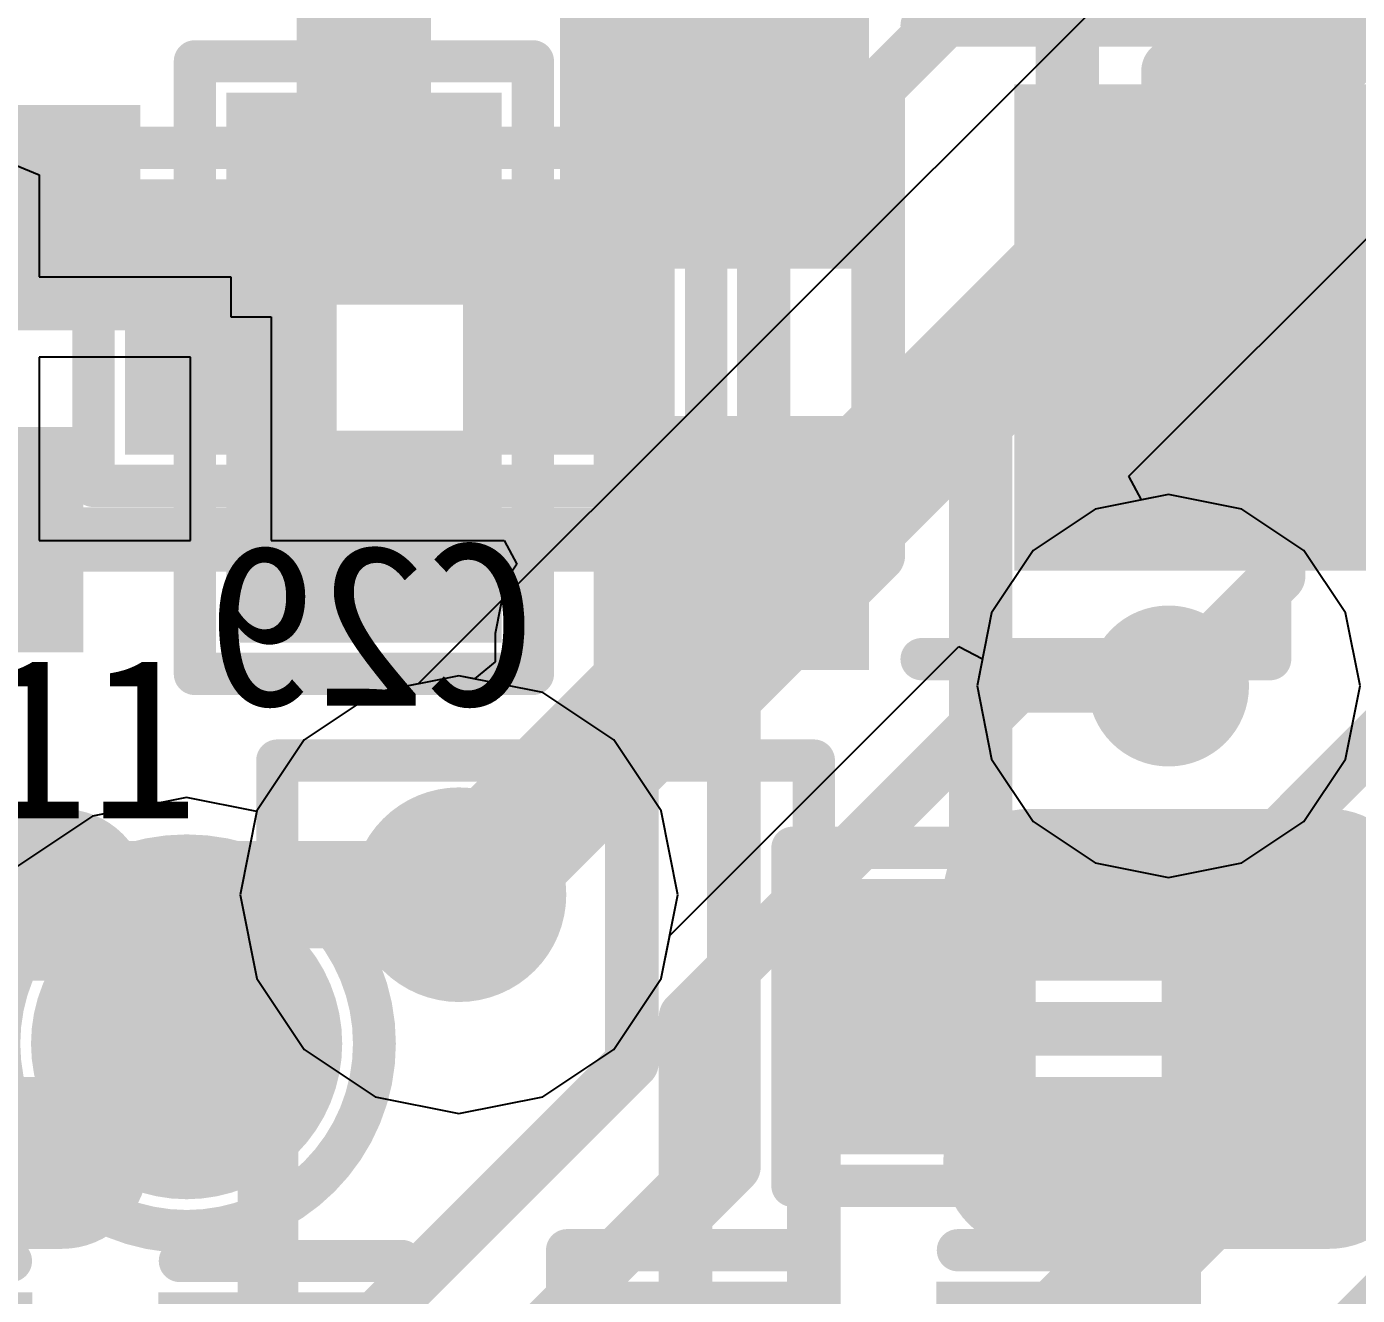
# Model space of a CAD drawing. Header units: millimetres. Extents: x 192 to 285.3, y 128.7 to 184.7.
# Drawn here: x 205.37 to 211.67, y 158.81 to 164.82 of the extents above; entities that cross this region are included whole.
import ezdxf

# ---------------------------------------------------------------- set-up
doc = ezdxf.new("R2010")
doc.units = ezdxf.units.MM
for name, color, linetype in [('BottomLayer', 5, 'Continuous'), ('BottomOverlay', 54, 'Continuous'), ('BottomPaste', 16, 'Continuous'), ('BottomSolder', 6, 'Continuous'), ('ConnectLayer', 7, 'Continuous'), ('MidLayer1', 16, 'Continuous'), ('MidLayer2', 76, 'Continuous'), ('MultiLayer', 9, 'Continuous'), ('TopLayer', 1, 'Continuous'), ('TopOverlay', 2, 'Continuous'), ('TopPaste', 8, 'Continuous'), ('TopSolder', 216, 'Continuous'), ('ViaHoleLayer', 16, 'Continuous')]:
    doc.layers.add(name, color=color, linetype=linetype)

# ---------------------------------------------------------------- blocks, each defined once
blk = doc.blocks.new('0603_B_24')
at = {"layer": 'BottomLayer'}
for points in [[(-1.2, -0.55), (-0.4, -0.55), (-1.2, 0.55), (-0.4, 0.55)], [(0.4, -0.55), (1.2, -0.55), (0.4, 0.55), (1.2, 0.55)]]:
    blk.add_solid(points, dxfattribs=at)
at = {"layer": 'BottomOverlay', "const_width": 0.2}
for points in [[(-1.45, 0.8), (-0.4, 0.8)], [(-1.45, -0.8), (-1.45, 0.8)], [(0.4, 0.8), (1.45, 0.8)], [(1.45, -0.8), (1.45, 0.8)], [(-1.45, -0.8), (-0.4, -0.8)], [(0.4, -0.8), (1.45, -0.8)]]:
    blk.add_lwpolyline(points, dxfattribs=at)
at = {"layer": 'BottomOverlay', "const_width": 0.1}
for points in [[(-1.5, 0.8, 1), (-1.4, 0.8, 1)], [(-1.5, 0.8, 1), (-1.4, 0.8, 1)], [(-0.45, 0.8, 1), (-0.35, 0.8, 1)], [(0.35, 0.8, 1), (0.45, 0.8, 1)], [(1.4, 0.8, 1), (1.5, 0.8, 1)], [(1.4, 0.8, 1), (1.5, 0.8, 1)], [(-1.5, -0.8, 1), (-1.4, -0.8, 1)], [(-1.5, -0.8, 1), (-1.4, -0.8, 1)], [(-0.45, -0.8, 1), (-0.35, -0.8, 1)], [(0.35, -0.8, 1), (0.45, -0.8, 1)], [(1.4, -0.8, 1), (1.5, -0.8, 1)], [(1.4, -0.8, 1), (1.5, -0.8, 1)]]:
    blk.add_lwpolyline(points, format="xyb", close=True, dxfattribs=at)
at = {"layer": 'BottomPaste'}
for points in [[(-1.2, -0.55), (-0.4, -0.55), (-1.2, 0.55), (-0.4, 0.55)], [(0.4, -0.55), (1.2, -0.55), (0.4, 0.55), (1.2, 0.55)]]:
    blk.add_solid(points, dxfattribs=at)
at = {"layer": 'BottomSolder'}
for points in [[(-1.3016, -0.6516), (-0.2984, -0.6516), (-1.3016, 0.6516), (-0.2984, 0.6516)], [(0.2984, -0.6516), (1.3016, -0.6516), (0.2984, 0.6516), (1.3016, 0.6516)]]:
    blk.add_solid(points, dxfattribs=at)
blk = doc.blocks.new('0603_B_26')
at = {"layer": 'BottomLayer'}
for points in [[(-1.2, -0.55), (-0.4, -0.55), (-1.2, 0.55), (-0.4, 0.55)], [(0.4, -0.55), (1.2, -0.55), (0.4, 0.55), (1.2, 0.55)]]:
    blk.add_solid(points, dxfattribs=at)
at = {"layer": 'BottomOverlay', "const_width": 0.2}
for points in [[(-0.4, 0.8), (-1.45, 0.8)], [(-1.45, 0.8), (-1.45, -0.8)], [(1.45, 0.8), (0.4, 0.8)], [(1.45, 0.8), (1.45, -0.8)], [(-0.4, -0.8), (-1.45, -0.8)], [(1.45, -0.8), (0.4, -0.8)]]:
    blk.add_lwpolyline(points, dxfattribs=at)
at = {"layer": 'BottomOverlay', "const_width": 0.1}
for points in [[(-1.5, 0.8, 1), (-1.4, 0.8, 1)], [(-1.5, 0.8, 1), (-1.4, 0.8, 1)], [(-0.45, 0.8, 1), (-0.35, 0.8, 1)], [(0.35, 0.8, 1), (0.45, 0.8, 1)], [(1.4, 0.8, 1), (1.5, 0.8, 1)], [(1.4, 0.8, 1), (1.5, 0.8, 1)], [(-1.5, -0.8, 1), (-1.4, -0.8, 1)], [(-1.5, -0.8, 1), (-1.4, -0.8, 1)], [(-0.45, -0.8, 1), (-0.35, -0.8, 1)], [(0.35, -0.8, 1), (0.45, -0.8, 1)], [(1.4, -0.8, 1), (1.5, -0.8, 1)], [(1.4, -0.8, 1), (1.5, -0.8, 1)]]:
    blk.add_lwpolyline(points, format="xyb", close=True, dxfattribs=at)
at = {"layer": 'BottomPaste'}
for points in [[(-1.2, -0.55), (-0.4, -0.55), (-1.2, 0.55), (-0.4, 0.55)], [(0.4, -0.55), (1.2, -0.55), (0.4, 0.55), (1.2, 0.55)]]:
    blk.add_solid(points, dxfattribs=at)
at = {"layer": 'BottomSolder'}
for points in [[(-1.3016, -0.6516), (-0.2984, -0.6516), (-1.3016, 0.6516), (-0.2984, 0.6516)], [(0.2984, -0.6516), (1.3016, -0.6516), (0.2984, 0.6516), (1.3016, 0.6516)]]:
    blk.add_solid(points, dxfattribs=at)
blk = doc.blocks.new('0603_48')
at = {"layer": 'TopLayer'}
for points in [[(-1.2, -0.55), (-0.4, -0.55), (-1.2, 0.55), (-0.4, 0.55)], [(0.4, -0.55), (1.2, -0.55), (0.4, 0.55), (1.2, 0.55)]]:
    blk.add_solid(points, dxfattribs=at)
at = {"layer": 'TopOverlay', "const_width": 0.2}
for points in [[(-1.45, 0.8), (-1.45, -0.8)], [(-1.45, 0.8), (-0.4, 0.8)], [(0.4, 0.8), (1.45, 0.8)], [(1.45, 0.8), (1.45, -0.8)], [(-1.45, -0.8), (-0.4, -0.8)], [(0.4, -0.8), (1.45, -0.8)]]:
    blk.add_lwpolyline(points, dxfattribs=at)
at = {"layer": 'TopOverlay', "const_width": 0.1}
for points in [[(-1.5, 0.8, 1), (-1.4, 0.8, 1)], [(-1.5, 0.8, 1), (-1.4, 0.8, 1)], [(-0.45, 0.8, 1), (-0.35, 0.8, 1)], [(0.35, 0.8, 1), (0.45, 0.8, 1)], [(1.4, 0.8, 1), (1.5, 0.8, 1)], [(1.4, 0.8, 1), (1.5, 0.8, 1)], [(-1.5, -0.8, 1), (-1.4, -0.8, 1)], [(-1.5, -0.8, 1), (-1.4, -0.8, 1)], [(-0.45, -0.8, 1), (-0.35, -0.8, 1)], [(0.35, -0.8, 1), (0.45, -0.8, 1)], [(1.4, -0.8, 1), (1.5, -0.8, 1)], [(1.4, -0.8, 1), (1.5, -0.8, 1)]]:
    blk.add_lwpolyline(points, format="xyb", close=True, dxfattribs=at)
at = {"layer": 'TopPaste'}
for points in [[(-1.2, -0.55), (-0.4, -0.55), (-1.2, 0.55), (-0.4, 0.55)], [(0.4, -0.55), (1.2, -0.55), (0.4, 0.55), (1.2, 0.55)]]:
    blk.add_solid(points, dxfattribs=at)
at = {"layer": 'TopSolder'}
for points in [[(-1.3016, -0.6516), (-0.2984, -0.6516), (-1.3016, 0.6516), (-0.2984, 0.6516)], [(0.2984, -0.6516), (1.3016, -0.6516), (0.2984, 0.6516), (1.3016, 0.6516)]]:
    blk.add_solid(points, dxfattribs=at)
blk = doc.blocks.new('SOT_89_3L_56')
at = {"layer": 'TopLayer', "const_width": 2.032}
blk.add_lwpolyline([(0.001, 0.4155), (0.001, 2.3835)], dxfattribs=at)
at = {"layer": 'TopLayer', "const_width": 1.016}
for points in [[(-0.507, 2.3835, 1), (0.509, 2.3835, 1)], [(-0.507, 0.4155, 1), (0.509, 0.4155, 1)]]:
    blk.add_lwpolyline(points, format="xyb", close=True, dxfattribs=at)
at = {"layer": 'TopLayer'}
for points in [[(-0.4318, -2.6695), (0.4318, -2.6695), (-0.4318, -0.1295), (0.4318, -0.1295)], [(-1.9558, -2.3995), (-1.0922, -2.3995), (-1.9558, -0.3995), (-1.0922, -0.3995)], [(1.0922, -2.3995), (1.9558, -2.3995), (1.0922, -0.3995), (1.9558, -0.3995)]]:
    blk.add_solid(points, dxfattribs=at)
at = {"layer": 'TopOverlay', "const_width": 0.2032}
for points in [[(-2.032, 2.9185), (-2.032, 0.0229)], [(-2.032, 2.9185), (-1.27, 2.9185)], [(1.27, 2.9185), (2.032, 2.9185)], [(2.032, 2.9185), (2.032, -0.0025)]]:
    blk.add_lwpolyline(points, dxfattribs=at)
at = {"layer": 'TopOverlay', "const_width": 0.1016}
for points in [[(-2.0828, 2.9185, 1), (-1.9812, 2.9185, 1)], [(-2.0828, 2.9185, 1), (-1.9812, 2.9185, 1)], [(-1.3208, 2.9185, 1), (-1.2192, 2.9185, 1)], [(1.2192, 2.9185, 1), (1.3208, 2.9185, 1)], [(1.9812, 2.9185, 1), (2.0828, 2.9185, 1)], [(1.9812, 2.9185, 1), (2.0828, 2.9185, 1)], [(-2.0828, 0.0229, 1), (-1.9812, 0.0229, 1)], [(1.9812, -0.0025, 1), (2.0828, -0.0025, 1)]]:
    blk.add_lwpolyline(points, format="xyb", close=True, dxfattribs=at)
at = {"layer": 'TopPaste', "const_width": 2.032}
blk.add_lwpolyline([(0.001, 0.4155), (0.001, 2.3835)], dxfattribs=at)
at = {"layer": 'TopPaste', "const_width": 1.016}
for points in [[(-0.507, 2.3835, 1), (0.509, 2.3835, 1)], [(-0.507, 0.4155, 1), (0.509, 0.4155, 1)]]:
    blk.add_lwpolyline(points, format="xyb", close=True, dxfattribs=at)
at = {"layer": 'TopPaste'}
for points in [[(-0.4318, -2.6695), (0.4318, -2.6695), (-0.4318, -0.1295), (0.4318, -0.1295)], [(-1.9558, -2.3995), (-1.0922, -2.3995), (-1.9558, -0.3995), (-1.0922, -0.3995)], [(1.0922, -2.3995), (1.9558, -2.3995), (1.0922, -0.3995), (1.9558, -0.3995)]]:
    blk.add_solid(points, dxfattribs=at)
at = {"layer": 'TopSolder', "const_width": 2.2352}
blk.add_lwpolyline([(0.001, 0.4155), (0.001, 2.3835)], dxfattribs=at)
at = {"layer": 'TopSolder', "const_width": 1.1176}
for points in [[(-0.5578, 2.3835, 1), (0.5598, 2.3835, 1)], [(-0.5578, 0.4155, 1), (0.5598, 0.4155, 1)]]:
    blk.add_lwpolyline(points, format="xyb", close=True, dxfattribs=at)
at = {"layer": 'TopSolder'}
for points in [[(-0.5334, -2.7711), (0.5334, -2.7711), (-0.5334, -0.0279), (0.5334, -0.0279)], [(-2.0574, -2.5011), (-0.9906, -2.5011), (-2.0574, -0.2979), (-0.9906, -0.2979)], [(0.9906, -2.5011), (2.0574, -2.5011), (0.9906, -0.2979), (2.0574, -0.2979)]]:
    blk.add_solid(points, dxfattribs=at)
blk = doc.blocks.new('SOT23_3_57')
at = {"layer": 'TopLayer'}
for points in [[(-0.5, 0.5), (0.5, 0.5), (-0.5, 1.6), (0.5, 1.6)], [(-1.45, -1.6), (-0.45, -1.6), (-1.45, -0.5), (-0.45, -0.5)], [(0.45, -1.6), (1.45, -1.6), (0.45, -0.5), (1.45, -0.5)]]:
    blk.add_solid(points, dxfattribs=at)
at = {"layer": 'TopOverlay', "const_width": 0.2}
for points in [[(-0.8, 1.5), (-1.5, 1.5)], [(-1.5, -0.15), (-1.5, 1.5)], [(1.5, 1.5), (0.8, 1.5)], [(1.5, -0.15), (1.5, 1.5)], [(0.23, -1.5), (-0.23, -1.5)]]:
    blk.add_lwpolyline(points, dxfattribs=at)
at = {"layer": 'TopOverlay', "const_width": 0.1}
for points in [[(-1.55, 1.5, 1), (-1.45, 1.5, 1)], [(-1.55, 1.5, 1), (-1.45, 1.5, 1)], [(-0.85, 1.5, 1), (-0.75, 1.5, 1)], [(0.75, 1.5, 1), (0.85, 1.5, 1)], [(1.45, 1.5, 1), (1.55, 1.5, 1)], [(1.45, 1.5, 1), (1.55, 1.5, 1)], [(-1.55, -0.15, 1), (-1.45, -0.15, 1)], [(1.45, -0.15, 1), (1.55, -0.15, 1)], [(-0.28, -1.5, 1), (-0.18, -1.5, 1)], [(0.18, -1.5, 1), (0.28, -1.5, 1)]]:
    blk.add_lwpolyline(points, format="xyb", close=True, dxfattribs=at)
at = {"layer": 'TopPaste'}
for points in [[(-0.5, 0.5), (0.5, 0.5), (-0.5, 1.6), (0.5, 1.6)], [(-1.45, -1.6), (-0.45, -1.6), (-1.45, -0.5), (-0.45, -0.5)], [(0.45, -1.6), (1.45, -1.6), (0.45, -0.5), (1.45, -0.5)]]:
    blk.add_solid(points, dxfattribs=at)
at = {"layer": 'TopSolder'}
for points in [[(-0.6016, 0.3984), (0.6016, 0.3984), (-0.6016, 1.7016), (0.6016, 1.7016)], [(-1.5516, -1.7016), (-0.3484, -1.7016), (-1.5516, -0.3984), (-0.3484, -0.3984)], [(0.3484, -1.7016), (1.5516, -1.7016), (0.3484, -0.3984), (1.5516, -0.3984)]]:
    blk.add_solid(points, dxfattribs=at)
blk = doc.blocks.new('0603_B_84')
at = {"layer": 'BottomLayer'}
for points in [[(-1.2, -0.55), (-0.4, -0.55), (-1.2, 0.55), (-0.4, 0.55)], [(0.4, -0.55), (1.2, -0.55), (0.4, 0.55), (1.2, 0.55)]]:
    blk.add_solid(points, dxfattribs=at)
at = {"layer": 'BottomOverlay', "const_width": 0.2}
for points in [[(-0.4, 0.8), (-1.45, 0.8)], [(-1.45, 0.8), (-1.45, -0.8)], [(1.45, 0.8), (0.4, 0.8)], [(1.45, 0.8), (1.45, -0.8)], [(-0.4, -0.8), (-1.45, -0.8)], [(1.45, -0.8), (0.4, -0.8)]]:
    blk.add_lwpolyline(points, dxfattribs=at)
at = {"layer": 'BottomOverlay', "const_width": 0.1}
for points in [[(-1.5, 0.8, 1), (-1.4, 0.8, 1)], [(-1.5, 0.8, 1), (-1.4, 0.8, 1)], [(-0.45, 0.8, 1), (-0.35, 0.8, 1)], [(0.35, 0.8, 1), (0.45, 0.8, 1)], [(1.4, 0.8, 1), (1.5, 0.8, 1)], [(1.4, 0.8, 1), (1.5, 0.8, 1)], [(-1.5, -0.8, 1), (-1.4, -0.8, 1)], [(-1.5, -0.8, 1), (-1.4, -0.8, 1)], [(-0.45, -0.8, 1), (-0.35, -0.8, 1)], [(0.35, -0.8, 1), (0.45, -0.8, 1)], [(1.4, -0.8, 1), (1.5, -0.8, 1)], [(1.4, -0.8, 1), (1.5, -0.8, 1)]]:
    blk.add_lwpolyline(points, format="xyb", close=True, dxfattribs=at)
at = {"layer": 'BottomPaste'}
for points in [[(-1.2, -0.55), (-0.4, -0.55), (-1.2, 0.55), (-0.4, 0.55)], [(0.4, -0.55), (1.2, -0.55), (0.4, 0.55), (1.2, 0.55)]]:
    blk.add_solid(points, dxfattribs=at)
at = {"layer": 'BottomSolder'}
for points in [[(-1.3016, -0.6516), (-0.2984, -0.6516), (-1.3016, 0.6516), (-0.2984, 0.6516)], [(0.2984, -0.6516), (1.3016, -0.6516), (0.2984, 0.6516), (1.3016, 0.6516)]]:
    blk.add_solid(points, dxfattribs=at)
blk = doc.blocks.new('0603_B_86')
at = {"layer": 'BottomLayer'}
for points in [[(-1.2, -0.55), (-0.4, -0.55), (-1.2, 0.55), (-0.4, 0.55)], [(0.4, -0.55), (1.2, -0.55), (0.4, 0.55), (1.2, 0.55)]]:
    blk.add_solid(points, dxfattribs=at)
at = {"layer": 'BottomOverlay', "const_width": 0.2}
for points in [[(-1.45, 0.8), (-0.4, 0.8)], [(-1.45, -0.8), (-1.45, 0.8)], [(0.4, 0.8), (1.45, 0.8)], [(1.45, -0.8), (1.45, 0.8)], [(-1.45, -0.8), (-0.4, -0.8)], [(0.4, -0.8), (1.45, -0.8)]]:
    blk.add_lwpolyline(points, dxfattribs=at)
at = {"layer": 'BottomOverlay', "const_width": 0.1}
for points in [[(-1.5, 0.8, 1), (-1.4, 0.8, 1)], [(-1.5, 0.8, 1), (-1.4, 0.8, 1)], [(-0.45, 0.8, 1), (-0.35, 0.8, 1)], [(0.35, 0.8, 1), (0.45, 0.8, 1)], [(1.4, 0.8, 1), (1.5, 0.8, 1)], [(1.4, 0.8, 1), (1.5, 0.8, 1)], [(-1.5, -0.8, 1), (-1.4, -0.8, 1)], [(-1.5, -0.8, 1), (-1.4, -0.8, 1)], [(-0.45, -0.8, 1), (-0.35, -0.8, 1)], [(0.35, -0.8, 1), (0.45, -0.8, 1)], [(1.4, -0.8, 1), (1.5, -0.8, 1)], [(1.4, -0.8, 1), (1.5, -0.8, 1)]]:
    blk.add_lwpolyline(points, format="xyb", close=True, dxfattribs=at)
at = {"layer": 'BottomPaste'}
for points in [[(-1.2, -0.55), (-0.4, -0.55), (-1.2, 0.55), (-0.4, 0.55)], [(0.4, -0.55), (1.2, -0.55), (0.4, 0.55), (1.2, 0.55)]]:
    blk.add_solid(points, dxfattribs=at)
at = {"layer": 'BottomSolder'}
for points in [[(-1.3016, -0.6516), (-0.2984, -0.6516), (-1.3016, 0.6516), (-0.2984, 0.6516)], [(0.2984, -0.6516), (1.3016, -0.6516), (0.2984, 0.6516), (1.3016, 0.6516)]]:
    blk.add_solid(points, dxfattribs=at)
blk = doc.blocks.new('SO_8_119')
at = {"layer": 'TopLayer', "const_width": 0.6096}
for points in [[(-2.2888, 1.905), (-3.7112, 1.905)], [(3.7112, 1.905), (2.2888, 1.905)], [(-2.2888, 0.635), (-3.7112, 0.635)], [(3.7112, 0.635), (2.2888, 0.635)], [(-2.2888, -0.635), (-3.7112, -0.635)], [(3.7112, -0.635), (2.2888, -0.635)], [(-2.2888, -1.905), (-3.7112, -1.905)], [(3.7112, -1.905), (2.2888, -1.905)]]:
    blk.add_lwpolyline(points, dxfattribs=at)
at = {"layer": 'TopLayer', "const_width": 0.3048}
for points in [[(-3.8636, 1.905, 1), (-3.5588, 1.905, 1)], [(-2.4412, 1.905, 1), (-2.1364, 1.905, 1)], [(2.1364, 1.905, 1), (2.4412, 1.905, 1)], [(3.5588, 1.905, 1), (3.8636, 1.905, 1)], [(-3.8636, 0.635, 1), (-3.5588, 0.635, 1)], [(-2.4412, 0.635, 1), (-2.1364, 0.635, 1)], [(2.1364, 0.635, 1), (2.4412, 0.635, 1)], [(3.5588, 0.635, 1), (3.8636, 0.635, 1)], [(-3.8636, -0.635, 1), (-3.5588, -0.635, 1)], [(-2.4412, -0.635, 1), (-2.1364, -0.635, 1)], [(2.1364, -0.635, 1), (2.4412, -0.635, 1)], [(3.5588, -0.635, 1), (3.8636, -0.635, 1)], [(-3.8636, -1.905, 1), (-3.5588, -1.905, 1)], [(-2.4412, -1.905, 1), (-2.1364, -1.905, 1)], [(2.1364, -1.905, 1), (2.4412, -1.905, 1)], [(3.5588, -1.905, 1), (3.8636, -1.905, 1)]]:
    blk.add_lwpolyline(points, format="xyb", close=True, dxfattribs=at)
at = {"layer": 'TopOverlay', "const_width": 0.2}
for points in [[(-1.27, 2.54), (-1.27, -2.54)], [(-0.5, 2.54), (-1.27, 2.54)], [(1.27, 2.54), (0.5, 2.54)], [(1.27, 2.54), (1.27, -2.54)], [(1.27, -2.54), (-1.27, -2.54)]]:
    blk.add_lwpolyline(points, dxfattribs=at)
at = {"layer": 'TopOverlay', "const_width": 0.1}
for points in [[(-1.32, 2.54, 1), (-1.22, 2.54, 1)], [(-1.32, 2.54, 1), (-1.22, 2.54, 1)], [(-0.55, 2.54, 1), (-0.45, 2.54, 1)], [(-0.55, 2.54, 1), (-0.45, 2.54, 1)], [(0.45, 2.54, 1), (0.55, 2.54, 1)], [(0.45, 2.54, 1), (0.55, 2.54, 1)], [(1.22, 2.54, 1), (1.32, 2.54, 1)], [(1.22, 2.54, 1), (1.32, 2.54, 1)], [(-1.32, -2.54, 1), (-1.22, -2.54, 1)], [(-1.32, -2.54, 1), (-1.22, -2.54, 1)], [(1.22, -2.54, 1), (1.32, -2.54, 1)], [(1.22, -2.54, 1), (1.32, -2.54, 1)]]:
    blk.add_lwpolyline(points, format="xyb", close=True, dxfattribs=at)
at = {"layer": 'TopOverlay', "const_width": 0.2}
blk.add_lwpolyline([(0.5, 2.54, -1), (-0.5, 2.54)], format="xyb", dxfattribs=at)
at = {"layer": 'TopPaste', "const_width": 0.6096}
for points in [[(-2.2888, 1.905), (-3.7112, 1.905)], [(3.7112, 1.905), (2.2888, 1.905)], [(-2.2888, 0.635), (-3.7112, 0.635)], [(3.7112, 0.635), (2.2888, 0.635)], [(-2.2888, -0.635), (-3.7112, -0.635)], [(3.7112, -0.635), (2.2888, -0.635)], [(-2.2888, -1.905), (-3.7112, -1.905)], [(3.7112, -1.905), (2.2888, -1.905)]]:
    blk.add_lwpolyline(points, dxfattribs=at)
at = {"layer": 'TopPaste', "const_width": 0.3048}
for points in [[(-3.8636, 1.905, 1), (-3.5588, 1.905, 1)], [(-2.4412, 1.905, 1), (-2.1364, 1.905, 1)], [(2.1364, 1.905, 1), (2.4412, 1.905, 1)], [(3.5588, 1.905, 1), (3.8636, 1.905, 1)], [(-3.8636, 0.635, 1), (-3.5588, 0.635, 1)], [(-2.4412, 0.635, 1), (-2.1364, 0.635, 1)], [(2.1364, 0.635, 1), (2.4412, 0.635, 1)], [(3.5588, 0.635, 1), (3.8636, 0.635, 1)], [(-3.8636, -0.635, 1), (-3.5588, -0.635, 1)], [(-2.4412, -0.635, 1), (-2.1364, -0.635, 1)], [(2.1364, -0.635, 1), (2.4412, -0.635, 1)], [(3.5588, -0.635, 1), (3.8636, -0.635, 1)], [(-3.8636, -1.905, 1), (-3.5588, -1.905, 1)], [(-2.4412, -1.905, 1), (-2.1364, -1.905, 1)], [(2.1364, -1.905, 1), (2.4412, -1.905, 1)], [(3.5588, -1.905, 1), (3.8636, -1.905, 1)]]:
    blk.add_lwpolyline(points, format="xyb", close=True, dxfattribs=at)
at = {"layer": 'TopSolder', "const_width": 0.8128}
for points in [[(-2.2888, 1.905), (-3.7112, 1.905)], [(3.7112, 1.905), (2.2888, 1.905)], [(-2.2888, 0.635), (-3.7112, 0.635)], [(3.7112, 0.635), (2.2888, 0.635)], [(-2.2888, -0.635), (-3.7112, -0.635)], [(3.7112, -0.635), (2.2888, -0.635)], [(-2.2888, -1.905), (-3.7112, -1.905)], [(3.7112, -1.905), (2.2888, -1.905)]]:
    blk.add_lwpolyline(points, dxfattribs=at)
at = {"layer": 'TopSolder', "const_width": 0.4064}
for points in [[(-3.9144, 1.905, 1), (-3.508, 1.905, 1)], [(-2.492, 1.905, 1), (-2.0856, 1.905, 1)], [(2.0856, 1.905, 1), (2.492, 1.905, 1)], [(3.508, 1.905, 1), (3.9144, 1.905, 1)], [(-3.9144, 0.635, 1), (-3.508, 0.635, 1)], [(-2.492, 0.635, 1), (-2.0856, 0.635, 1)], [(2.0856, 0.635, 1), (2.492, 0.635, 1)], [(3.508, 0.635, 1), (3.9144, 0.635, 1)], [(-3.9144, -0.635, 1), (-3.508, -0.635, 1)], [(-2.492, -0.635, 1), (-2.0856, -0.635, 1)], [(2.0856, -0.635, 1), (2.492, -0.635, 1)], [(3.508, -0.635, 1), (3.9144, -0.635, 1)], [(-3.9144, -1.905, 1), (-3.508, -1.905, 1)], [(-2.492, -1.905, 1), (-2.0856, -1.905, 1)], [(2.0856, -1.905, 1), (2.492, -1.905, 1)], [(3.508, -1.905, 1), (3.9144, -1.905, 1)]]:
    blk.add_lwpolyline(points, format="xyb", close=True, dxfattribs=at)
blk = doc.blocks.new('TQFP_64_B_120')
at = {"layer": 'BottomLayer'}
for points in [[(-3.9, -7.05), (-3.6, -7.05), (-3.9, -4.95), (-3.6, -4.95)], [(-3.4, -7.05), (-3.1, -7.05), (-3.4, -4.95), (-3.1, -4.95)], [(-2.9, -7.05), (-2.6, -7.05), (-2.9, -4.95), (-2.6, -4.95)], [(-2.4, -7.05), (-2.1, -7.05), (-2.4, -4.95), (-2.1, -4.95)]]:
    blk.add_solid(points, dxfattribs=at)
at = {"layer": 'BottomOverlay'}
for points, const_width in [([(-4.86, -4.95, 1), (-5.11, -4.95, 1)], 0.25), ([(-5.1725, -4.95, 1), (-5.0475, -4.95, 1)], 0.125), ([(-4.9225, -4.95, 1), (-4.7975, -4.95, 1)], 0.125)]:
    blk.add_lwpolyline(points, format="xyb", close=True, dxfattribs=dict(at, const_width=const_width))
at = {"layer": 'BottomPaste'}
for points in [[(-3.9, -7.05), (-3.6, -7.05), (-3.9, -4.95), (-3.6, -4.95)], [(-3.4, -7.05), (-3.1, -7.05), (-3.4, -4.95), (-3.1, -4.95)], [(-2.9, -7.05), (-2.6, -7.05), (-2.9, -4.95), (-2.6, -4.95)], [(-2.4, -7.05), (-2.1, -7.05), (-2.4, -4.95), (-2.1, -4.95)]]:
    blk.add_solid(points, dxfattribs=at)
at = {"layer": 'BottomSolder'}
for points in [[(-4.0016, -7.1516), (-3.4984, -7.1516), (-4.0016, -4.8484), (-3.4984, -4.8484)], [(-3.5016, -7.1516), (-2.9984, -7.1516), (-3.5016, -4.8484), (-2.9984, -4.8484)], [(-3.0016, -7.1516), (-2.4984, -7.1516), (-3.0016, -4.8484), (-2.4984, -4.8484)], [(-2.5016, -7.1516), (-1.9984, -7.1516), (-2.5016, -4.8484), (-1.9984, -4.8484)]]:
    blk.add_solid(points, dxfattribs=at)
blk = doc.blocks.new('TESTPOINT_B_159')
at = {"layer": 'BottomLayer', "const_width": 0.635}
blk.add_lwpolyline([(-0.3175, 0, 1), (0.3175, 0, 1)], format="xyb", close=True, dxfattribs=at)
at = {"layer": 'BottomOverlay'}
for points, const_width in [([(0.889, 0, 1), (-0.889, 0, 1)], 0.2032), ([(-0.9398, 0, 1), (-0.8382, 0, 1)], 0.1016), ([(0.8382, 0, 1), (0.9398, 0, 1)], 0.1016)]:
    blk.add_lwpolyline(points, format="xyb", close=True, dxfattribs=dict(at, const_width=const_width))
at = {"layer": 'BottomPaste', "const_width": 0.635}
blk.add_lwpolyline([(-0.3175, 0, 1), (0.3175, 0, 1)], format="xyb", close=True, dxfattribs=at)
at = {"layer": 'BottomSolder', "const_width": 0.7366}
blk.add_lwpolyline([(-0.3683, 0, 1), (0.3683, 0, 1)], format="xyb", close=True, dxfattribs=at)

msp = doc.modelspace()

# ---------------------------------------------------------------- linework, layer by layer
at = {"layer": 'BottomLayer'}
for p, q in [((205.3081, 164.1641), (205.4254, 164.1155)), ((205.4254, 164.1155), (205.4254, 163.6335)), ((205.4254, 163.6335), (206.3337, 163.6335)), ((206.3337, 163.6335), (206.3337, 163.4432)), ((206.3337, 163.4432), (206.5239, 163.4432)), ((206.5239, 163.4432), (206.5239, 162.385)), ((206.1429, 163.2525), (205.4254, 163.2525)), ((205.4254, 163.2525), (205.4254, 162.385)), ((206.1429, 162.385), (206.1429, 163.2525)), ((205.4254, 162.385), (206.1429, 162.385)), ((206.5239, 162.385), (207.628, 162.385)), ((207.628, 162.385), (207.6878, 162.273)), ((207.6878, 162.273), (207.6342, 162.1928)), ((207.6342, 162.1928), (207.585, 161.945)), ((207.585, 161.945), (207.585, 161.8099)), ((207.585, 161.8099), (207.4868, 161.7293)), ((207.4134, 161.7439), (207.017, 161.6651)), ((207.4868, 161.7293), (207.4134, 161.7439)), ((207.017, 161.6651), (206.6809, 161.4405)), ((206.6809, 161.4405), (206.4564, 161.1044)), ((206.1242, 161.1684), (205.6782, 161.0797)), ((206.456, 161.1024), (206.1242, 161.1684)), ((206.4564, 161.1044), (206.456, 161.1024)), ((205.6782, 161.0797), (205.3001, 160.8271))]:
    msp.add_line(p, q, dxfattribs=at)
for points, const_width in [([(208.8558, 164.5996), (210.7724, 166.5162)], 0.254), ([(209.3984, 164.5315), (211.2804, 166.4135)], 0.254), ([(210.2934, 164.7833), (211.8631, 166.353)], 0.3), ([(208.0434, 163.553), (208.0434, 165.643)], 0.3048), ([(210.7934, 164.6076), (211.4288, 165.243)], 0.3), ([(210.2934, 163.393), (210.2934, 164.7833)], 0.3), ([(210.7934, 163.393), (210.7934, 164.6076)], 0.3), ([(208.8558, 162.5684), (208.8558, 164.5996)], 0.254), ([(209.3984, 162.3144), (209.3984, 164.5315)], 0.254), ([(210.2934, 163.393), (210.2934, 164.5081)], 0.3), ([(209.8834, 162.983), (210.2934, 163.393)], 0.3), ([(211.2934, 162.217), (211.2934, 163.393)], 0.254), ([(209.8834, 160.3712), (209.8834, 162.983)], 0.3), ([(208.2324, 161.945), (208.8558, 162.5684)], 0.254), ([(208.715, 161.631), (209.3984, 162.3144)], 0.254), ([(210.7724, 161.696), (211.2934, 162.217)], 0.254), ([(208.2324, 159.9142), (208.2324, 161.945)], 0.254), ([(208.715, 159.4212), (208.715, 161.631)], 0.254), ([(211.3566, 158.3774), (213.7934, 160.8142)], 0.254), ([(209.6422, 160.13), (209.8834, 160.3712)], 0.3), ([(211.2422, 159.5964), (211.2422, 160.13)], 0.508), ([(206.1242, 160.003), (206.4924, 159.6348)], 0.254), ([(206.4924, 158.1742), (208.2324, 159.9142)], 0.254), ([(210.1754, 158.5296), (211.2422, 159.5964)], 0.508), ([(206.4924, 158.1742), (206.4924, 159.6348)], 0.254), ([(208.4864, 159.1926), (208.715, 159.4212)], 0.254), ([(208.4864, 158.225), (208.4864, 159.1926)], 0.254)]:
    msp.add_lwpolyline(points, dxfattribs=dict(at, const_width=const_width))
for points, const_width in [([(210.2184, 164.7833, 1), (210.3684, 164.7833, 1)], 0.15), ([(210.2184, 164.7833, 1), (210.3684, 164.7833, 1)], 0.15), ([(210.7184, 164.6076, 1), (210.8684, 164.6076, 1)], 0.15), ([(210.7184, 164.6076, 1), (210.8684, 164.6076, 1)], 0.15), ([(208.7923, 164.5996, 1), (208.9193, 164.5996, 1)], 0.127), ([(208.7923, 164.5996, 1), (208.9193, 164.5996, 1)], 0.127), ([(209.3349, 164.5315, 1), (209.4619, 164.5315, 1)], 0.127), ([(209.3349, 164.5315, 1), (209.4619, 164.5315, 1)], 0.127), ([(210.2184, 164.5081, 1), (210.3684, 164.5081, 1)], 0.15), ([(207.9672, 163.553, 1), (208.1196, 163.553, 1)], 0.1524), ([(210.2184, 163.393, 1), (210.3684, 163.393, 1)], 0.15), ([(210.2184, 163.393, 1), (210.3684, 163.393, 1)], 0.15), ([(210.2184, 163.393, 1), (210.3684, 163.393, 1)], 0.15), ([(210.7184, 163.393, 1), (210.8684, 163.393, 1)], 0.15), ([(211.2299, 163.393, 1), (211.3569, 163.393, 1)], 0.127), ([(209.8084, 162.983, 1), (209.9584, 162.983, 1)], 0.15), ([(209.8084, 162.983, 1), (209.9584, 162.983, 1)], 0.15), ([(208.7923, 162.5684, 1), (208.9193, 162.5684, 1)], 0.127), ([(208.7923, 162.5684, 1), (208.9193, 162.5684, 1)], 0.127), ([(209.3349, 162.3144, 1), (209.4619, 162.3144, 1)], 0.127), ([(209.3349, 162.3144, 1), (209.4619, 162.3144, 1)], 0.127), ([(211.2299, 162.217, 1), (211.3569, 162.217, 1)], 0.127), ([(211.2299, 162.217, 1), (211.3569, 162.217, 1)], 0.127), ([(208.1689, 161.945, 1), (208.2959, 161.945, 1)], 0.127), ([(208.1689, 161.945, 1), (208.2959, 161.945, 1)], 0.127), ([(210.5819, 161.696, 1), (210.9629, 161.696, 1)], 0.381), ([(210.7089, 161.696, 1), (210.8359, 161.696, 1)], 0.127), ([(208.6515, 161.631, 1), (208.7785, 161.631, 1)], 0.127), ([(208.6515, 161.631, 1), (208.7785, 161.631, 1)], 0.127), ([(207.1594, 160.708, 1), (207.6674, 160.708, 1)], 0.508), ([(209.8084, 160.3712, 1), (209.9584, 160.3712, 1)], 0.15), ([(209.8084, 160.3712, 1), (209.9584, 160.3712, 1)], 0.15), ([(211.1152, 160.13, 1), (211.3692, 160.13, 1)], 0.254), ([(209.5672, 160.13, 1), (209.7172, 160.13, 1)], 0.15), ([(206.0607, 160.003, 1), (206.1877, 160.003, 1)], 0.127), ([(208.1689, 159.9142, 1), (208.2959, 159.9142, 1)], 0.127), ([(208.1689, 159.9142, 1), (208.2959, 159.9142, 1)], 0.127), ([(211.1152, 159.5964, 1), (211.3692, 159.5964, 1)], 0.254), ([(211.1152, 159.5964, 1), (211.3692, 159.5964, 1)], 0.254), ([(206.4289, 159.6348, 1), (206.5559, 159.6348, 1)], 0.127), ([(206.4289, 159.6348, 1), (206.5559, 159.6348, 1)], 0.127), ([(208.6515, 159.4212, 1), (208.7785, 159.4212, 1)], 0.127), ([(208.6515, 159.4212, 1), (208.7785, 159.4212, 1)], 0.127), ([(208.4229, 159.1926, 1), (208.5499, 159.1926, 1)], 0.127), ([(208.4229, 159.1926, 1), (208.5499, 159.1926, 1)], 0.127)]:
    msp.add_lwpolyline(points, format="xyb", close=True, dxfattribs=dict(at, const_width=const_width))
at = {"layer": 'ConnectLayer'}
for p, q in [((211.6341, 166.119), (207.2207, 161.7056)), ((210.5847, 162.689), (213.2186, 165.3228)), ((205.3081, 164.1641), (205.4254, 164.1155)), ((205.4254, 164.1155), (205.4254, 163.6335)), ((205.4254, 163.6335), (206.3337, 163.6335)), ((206.3337, 163.6335), (206.3337, 163.4432)), ((206.3337, 163.4432), (206.5239, 163.4432)), ((206.5239, 163.4432), (206.5239, 162.385)), ((206.1429, 163.2525), (205.4254, 163.2525)), ((205.4254, 163.2525), (205.4254, 162.385)), ((206.1429, 162.385), (206.1429, 163.2525)), ((210.6446, 162.577), (210.5847, 162.689)), ((210.7724, 162.6024), (210.6446, 162.577)), ((211.1193, 162.5334), (210.7724, 162.6024)), ((211.4133, 162.3369), (211.1193, 162.5334)), ((205.4254, 162.385), (206.1429, 162.385)), ((206.5239, 162.385), (207.628, 162.385)), ((207.628, 162.385), (207.6878, 162.273)), ((211.6098, 162.0429), (211.4133, 162.3369)), ((207.6878, 162.273), (207.6342, 162.1928)), ((207.6342, 162.1928), (207.585, 161.945)), ((211.6788, 161.696), (211.6098, 162.0429)), ((207.585, 161.945), (207.585, 161.8099)), ((208.411, 160.5153), (209.7794, 161.8837)), ((209.7794, 161.8837), (209.8914, 161.8238)), ((207.585, 161.8099), (207.4868, 161.7293)), ((209.8914, 161.8238), (209.866, 161.696)), ((207.4134, 161.7439), (207.017, 161.6651)), ((207.4868, 161.7293), (207.4134, 161.7439)), ((207.017, 161.6651), (206.6809, 161.4405)), ((207.017, 161.6651), (206.6809, 161.4405)), ((207.2207, 161.7056), (207.017, 161.6651)), ((209.866, 161.696), (209.935, 161.3491)), ((211.6098, 161.3491), (211.6788, 161.696)), ((206.6809, 161.4405), (206.4564, 161.1044)), ((206.6809, 161.4405), (206.4564, 161.1044)), ((209.935, 161.3491), (210.1315, 161.0551)), ((211.4133, 161.0551), (211.6098, 161.3491)), ((206.1242, 161.1684), (205.6782, 161.0797)), ((206.456, 161.1024), (206.1242, 161.1684)), ((206.4564, 161.1044), (206.3775, 160.708)), ((206.4564, 161.1044), (206.456, 161.1024)), ((205.6782, 161.0797), (205.3001, 160.8271)), ((210.1315, 161.0551), (210.4255, 160.8586)), ((211.1193, 160.8586), (211.4133, 161.0551)), ((210.4255, 160.8586), (210.7724, 160.7896)), ((210.7724, 160.7896), (211.1193, 160.8586)), ((206.3775, 160.708), (206.4564, 160.3116)), ((208.3705, 160.3116), (208.411, 160.5153)), ((206.4564, 160.3116), (206.6809, 159.9755)), ((208.1459, 159.9755), (208.3705, 160.3116)), ((206.6809, 159.9755), (207.017, 159.751)), ((207.8098, 159.751), (208.1459, 159.9755)), ((207.017, 159.751), (207.4134, 159.6721)), ((207.4134, 159.6721), (207.8098, 159.751))]:
    msp.add_line(p, q, dxfattribs=at)
at = {"layer": 'MidLayer1'}
for p, q in [((211.6341, 166.119), (207.2207, 161.7056)), ((210.5847, 162.689), (213.2186, 165.3228)), ((210.6446, 162.577), (210.5847, 162.689)), ((210.7724, 162.6024), (210.6446, 162.577)), ((211.1193, 162.5334), (210.7724, 162.6024)), ((211.4133, 162.3369), (211.1193, 162.5334)), ((211.6098, 162.0429), (211.4133, 162.3369)), ((211.6788, 161.696), (211.6098, 162.0429)), ((208.411, 160.5153), (209.7794, 161.8837)), ((209.7794, 161.8837), (209.8914, 161.8238)), ((209.8914, 161.8238), (209.866, 161.696)), ((207.017, 161.6651), (206.6809, 161.4405)), ((207.2207, 161.7056), (207.017, 161.6651)), ((209.866, 161.696), (209.935, 161.3491)), ((211.6098, 161.3491), (211.6788, 161.696)), ((206.6809, 161.4405), (206.4564, 161.1044)), ((209.935, 161.3491), (210.1315, 161.0551)), ((211.4133, 161.0551), (211.6098, 161.3491)), ((206.4564, 161.1044), (206.3775, 160.708)), ((210.1315, 161.0551), (210.4255, 160.8586)), ((211.1193, 160.8586), (211.4133, 161.0551)), ((210.4255, 160.8586), (210.7724, 160.7896)), ((210.7724, 160.7896), (211.1193, 160.8586)), ((206.3775, 160.708), (206.4564, 160.3116)), ((208.3705, 160.3116), (208.411, 160.5153)), ((206.4564, 160.3116), (206.6809, 159.9755)), ((208.1459, 159.9755), (208.3705, 160.3116)), ((206.6809, 159.9755), (207.017, 159.751)), ((207.8098, 159.751), (208.1459, 159.9755)), ((207.017, 159.751), (207.4134, 159.6721)), ((207.4134, 159.6721), (207.8098, 159.751))]:
    msp.add_line(p, q, dxfattribs=at)
at = {"layer": 'MidLayer1', "const_width": 0.635}
msp.add_lwpolyline([(207.4134, 160.708), (212.6234, 165.918)], dxfattribs=at)
at = {"layer": 'MidLayer1'}
for points, const_width in [([(210.5819, 161.696, 1), (210.9629, 161.696, 1)], 0.381), ([(207.1594, 160.708, 1), (207.6674, 160.708, 1)], 0.508), ([(207.2547, 160.708, 1), (207.5722, 160.708, 1)], 0.3175)]:
    msp.add_lwpolyline(points, format="xyb", close=True, dxfattribs=dict(at, const_width=const_width))
at = {"layer": 'MidLayer2'}
for p, q in [((210.7724, 162.6024), (210.4255, 162.5334)), ((211.1193, 162.5334), (210.7724, 162.6024)), ((210.4255, 162.5334), (210.1315, 162.3369)), ((211.4133, 162.3369), (211.1193, 162.5334)), ((210.1315, 162.3369), (209.935, 162.0429)), ((211.6098, 162.0429), (211.4133, 162.3369)), ((209.935, 162.0429), (209.866, 161.696)), ((211.6788, 161.696), (211.6098, 162.0429)), ((207.4134, 161.7439), (207.017, 161.6651)), ((207.8098, 161.6651), (207.4134, 161.7439)), ((207.017, 161.6651), (206.6809, 161.4405)), ((208.1459, 161.4405), (207.8098, 161.6651)), ((209.866, 161.696), (209.935, 161.3491)), ((211.6098, 161.3491), (211.6788, 161.696)), ((206.6809, 161.4405), (206.4564, 161.1044)), ((208.3705, 161.1044), (208.1459, 161.4405)), ((209.935, 161.3491), (210.1315, 161.0551)), ((211.4133, 161.0551), (211.6098, 161.3491)), ((206.4564, 161.1044), (206.3775, 160.708)), ((208.4493, 160.708), (208.3705, 161.1044)), ((210.1315, 161.0551), (210.4255, 160.8586)), ((211.1193, 160.8586), (211.4133, 161.0551)), ((210.4255, 160.8586), (210.7724, 160.7896)), ((210.7724, 160.7896), (211.1193, 160.8586)), ((206.3775, 160.708), (206.4564, 160.3116)), ((208.3705, 160.3116), (208.4493, 160.708)), ((206.4564, 160.3116), (206.6809, 159.9755)), ((208.1459, 159.9755), (208.3705, 160.3116)), ((206.6809, 159.9755), (207.017, 159.751)), ((207.8098, 159.751), (208.1459, 159.9755)), ((207.017, 159.751), (207.4134, 159.6721)), ((207.4134, 159.6721), (207.8098, 159.751))]:
    msp.add_line(p, q, dxfattribs=at)
for points, const_width in [([(210.5819, 161.696, 1), (210.9629, 161.696, 1)], 0.381), ([(207.1594, 160.708, 1), (207.6674, 160.708, 1)], 0.508)]:
    msp.add_lwpolyline(points, format="xyb", close=True, dxfattribs=dict(at, const_width=const_width))
at = {"layer": 'MultiLayer'}
for points, const_width in [([(210.5819, 161.696, 1), (210.9629, 161.696, 1)], 0.381), ([(207.1594, 160.708, 1), (207.6674, 160.708, 1)], 0.508)]:
    msp.add_lwpolyline(points, format="xyb", close=True, dxfattribs=dict(at, const_width=const_width))
at = {"layer": 'TopLayer'}
for points, const_width in [([(206.9634, 164.003), (206.9634, 165.663)], 0.635), ([(208.7034, 164.273), (208.7034, 165.583)], 0.508), ([(210.8034, 163.323), (212.6034, 163.323)], 0.3048), ([(204.5329, 162.389), (208.6874, 162.389)], 0.3048), ([(208.6874, 162.389), (208.7034, 162.373)], 0.3048), ([(211.014, 160.708), (212.5334, 162.2275)], 0.254), ([(208.4864, 160.13), (210.0524, 161.696)], 0.254), ([(210.0524, 161.696), (210.7724, 161.696)], 0.254), ([(204.8234, 160.708), (207.4134, 160.708)], 0.508), ([(210.8234, 160.708), (211.014, 160.708)], 0.254), ([(208.4864, 159.33), (208.4864, 160.13)], 0.254), ([(209.0934, 159.668), (209.5046, 160.0792)], 0.254), ([(209.5046, 160.0792), (209.843, 160.0792)], 0.254), ([(209.843, 160.0792), (209.8492, 160.073)], 0.254), ([(209.8492, 160.073), (211.7976, 160.073)], 0.254), ([(209.0934, 157.529), (209.0934, 159.668)], 0.254), ([(210.8234, 159.438), (212.8364, 159.438)], 0.508), ([(206.0544, 156.898), (208.4864, 159.33)], 0.254)]:
    msp.add_lwpolyline(points, dxfattribs=dict(at, const_width=const_width))
for points, const_width in [([(208.5764, 164.273, 1), (208.8304, 164.273, 1)], 0.254), ([(206.8047, 164.003, 1), (207.1222, 164.003, 1)], 0.3175), ([(210.7272, 163.323, 1), (210.8796, 163.323, 1)], 0.1524), ([(208.6112, 162.389, 1), (208.7636, 162.389, 1)], 0.1524), ([(208.6112, 162.389, 1), (208.7636, 162.389, 1)], 0.1524), ([(208.6272, 162.373, 1), (208.7796, 162.373, 1)], 0.1524), ([(210.5819, 161.696, 1), (210.9629, 161.696, 1)], 0.381), ([(209.9889, 161.696, 1), (210.1159, 161.696, 1)], 0.127), ([(209.9889, 161.696, 1), (210.1159, 161.696, 1)], 0.127), ([(210.7089, 161.696, 1), (210.8359, 161.696, 1)], 0.127), ([(207.1594, 160.708, 1), (207.6674, 160.708, 1)], 0.508), ([(207.2864, 160.708, 1), (207.5404, 160.708, 1)], 0.254), ([(210.7599, 160.708, 1), (210.8869, 160.708, 1)], 0.127), ([(210.9505, 160.708, 1), (211.0775, 160.708, 1)], 0.127), ([(210.9505, 160.708, 1), (211.0775, 160.708, 1)], 0.127), ([(208.4229, 160.13, 1), (208.5499, 160.13, 1)], 0.127), ([(208.4229, 160.13, 1), (208.5499, 160.13, 1)], 0.127), ([(209.4411, 160.0792, 1), (209.5681, 160.0792, 1)], 0.127), ([(209.4411, 160.0792, 1), (209.5681, 160.0792, 1)], 0.127), ([(209.7795, 160.0792, 1), (209.9065, 160.0792, 1)], 0.127), ([(209.7795, 160.0792, 1), (209.9065, 160.0792, 1)], 0.127), ([(209.7857, 160.073, 1), (209.9127, 160.073, 1)], 0.127), ([(209.7857, 160.073, 1), (209.9127, 160.073, 1)], 0.127), ([(209.0299, 159.668, 1), (209.1569, 159.668, 1)], 0.127), ([(209.0299, 159.668, 1), (209.1569, 159.668, 1)], 0.127), ([(210.6964, 159.438, 1), (210.9504, 159.438, 1)], 0.254), ([(208.4229, 159.33, 1), (208.5499, 159.33, 1)], 0.127), ([(208.4229, 159.33, 1), (208.5499, 159.33, 1)], 0.127)]:
    msp.add_lwpolyline(points, format="xyb", close=True, dxfattribs=dict(at, const_width=const_width))
at = {"layer": 'ViaHoleLayer'}
for points, const_width in [([(210.6772, 161.696, 1), (210.8677, 161.696, 1)], 0.1905), ([(207.2864, 160.708, 1), (207.5404, 160.708, 1)], 0.254)]:
    msp.add_lwpolyline(points, format="xyb", close=True, dxfattribs=dict(at, const_width=const_width))

# ---------------------------------------------------------------- block references
for name, p, rotation in [('TQFP_64_B_120', (214.0434, 169.393), 360), ('SOT_89_3L_56', (203.1334, 163.913), 90), ('SOT23_3_57', (209.7534, 163.323), 270), ('0603_48', (206.9634, 163.203), 90), ('0603_B_84', (207.1334, 163.443), 180), ('SO_8_119', (207.8234, 158.803), 180), ('0603_B_86', (210.4422, 160.13), 360), ('TESTPOINT_B_159', (206.1242, 160.003), 270), ('0603_B_26', (205.6924, 158.1742), 180), ('0603_B_24', (209.3754, 158.225), 360)]:
    msp.add_blockref(name, p, dxfattribs=dict(rotation=rotation))

# ---------------------------------------------------------------- texts
at = {"layer": 'BottomOverlay', "text_generation_flag": 2}
msp.add_text('C29', height=0.762, dxfattribs=at).set_placement((207.7752, 161.6032))
at = {"layer": 'TopOverlay'}
msp.add_text('R11', height=0.762, dxfattribs=at).set_placement((204.6256, 161.0698))

doc.saveas('drawing.dxf')
